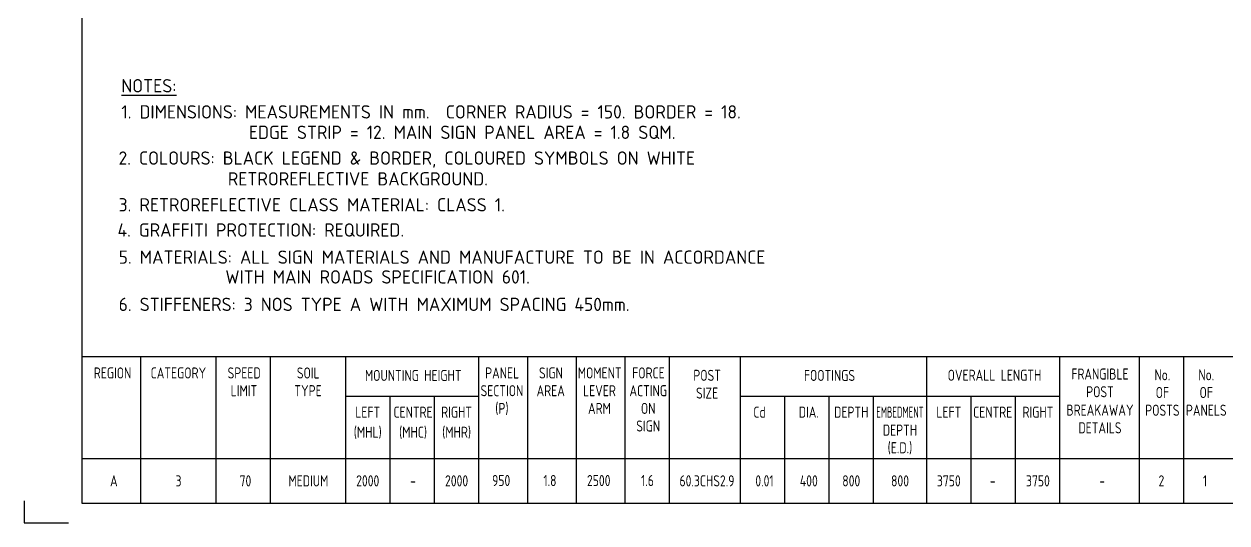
# Model space of a CAD drawing. Extents: x 0 to 420, y 0 to 297.
# Drawn here: x 0 to 271.3, y 0 to 112.6 of the extents above; entities that cross this region are included whole.
import ezdxf
from ezdxf.enums import TextEntityAlignment as Align

# ---------------------------------------------------------------- set-up
doc = ezdxf.new("R2010")
doc.units = 0
doc.layers.get('0').update_dxf_attribs({"linetype": 'CONTINUOUS'})
for name, color, linetype in [('L25', 1, 'CONTINUOUS'), ('T25', 1, 'CONTINUOUS'), ('TBLK18', 4, 'CONTINUOUS'), ('TBLK25', 1, 'CONTINUOUS'), ('TBLK35', 3, 'CONTINUOUS'), ('TBLK50', 7, 'CONTINUOUS')]:
    doc.layers.add(name, color=color, linetype=linetype)
doc.styles.add('ISO', font='iso3098b')

# ---------------------------------------------------------------- blocks, each defined once
blk = doc.blocks.new('A3BBLK')
at = {"layer": 'TBLK25'}
for p, q in [((0, 5), (0, 0)), ((0, 0), (10, 0))]:
    blk.add_line(p, q, dxfattribs=at)
at = {"layer": 'TBLK50'}
for p, q in [((13, 292.5), (13, 4.5)), ((13, 4.5), (415.5, 4.5))]:
    blk.add_line(p, q, dxfattribs=at)
blk = doc.blocks.new('a3_in_vtblk')
blk.add_blockref('A3BBLK', (0, 0))
at = {"layer": 'TBLK18', "style": 'ISO'}
for tag, p, height in [('GROUND_SURVEY_STD.', (381.88, 126.11), 1.8), ('SURVEY_CAPTURE_DATE', (381.95, 122.61), 1.8), ('MAPPING_SURVEY_STD.', (381.95, 119.11), 1.8), ('MAPPING_CAPTURE_DATE', (381.95, 115.61), 1.8), ('PROJECT_ZONE', (381.95, 112.11), 1.8), ('HEIGHT_DATUM', (381.95, 108.61), 1.8), ('CLIENT_STREET_NAME', (355.51, 86.94), 1.5), ('CLIENT_SUBURB_POSTCODE', (388.49, 86.94), 1.5), ('CLIENT_TELEPHONE_NO.', (368.31, 84.68), 1.5), ('CLIENT_FAX_NO.', (393.56, 84.68), 1.5), ('STREET_NAME', (355.51, 62.1), 1.5), ('SUBURB_POSTCODE', (388.49, 62.1), 1.5), ('TELEPHONE_NO.', (368.31, 59.84), 1.5), ('FAX_NO.', (393.56, 59.84), 1.5)]:
    blk.add_attdef(tag, p, '', height=height, dxfattribs=at)
for tag, p in [('CLIENT_MR_DIRECTORATE', (381.5, 92.96)), ('MR_DIRECTORATE', (381.5, 68.12))]:
    blk.add_attdef(tag, text='', height=1.5, dxfattribs=at).set_placement(p, align=Align.CENTER)
at = {"layer": 'TBLK25', "style": 'ISO'}
for tag, height, p in [('CLIENT_MR__BRANCH', 2, (381.5, 90.04)), ('MR_BRANCH', 2, (381.5, 65.2)), ('ROAD_SECTION', 1.75, (384.5, 29.16)), ('SLK', 1.75, (384.5, 26.11)), ('CHAINAGE', 1.75, (384.5, 19.21))]:
    blk.add_attdef(tag, text='', height=height, dxfattribs=at).set_placement(p, align=Align.CENTER)
for tag, p, height in [('FILE_NUMBER', (371.77, 54.24), 2.5), ('DESIGNED_/_DRAWN', (371.77, 49.49), 2), ('VERIFIED', (371.77, 44.49), 2), ('APPROVED', (371.77, 39.49), 2), ('LOCAL_AUTHORITY', (370.48, 16.73), 1.25)]:
    blk.add_attdef(tag, p, '', height=height, dxfattribs=at)
at = {"layer": 'TBLK35', "style": 'ISO', "width": 0.9}
for tag, p in [('ROAD_PROJECT&NUMBER', (384.5, 32.23)), ('DRAWING_DESCRIPTION', (384.5, 22.29))]:
    blk.add_attdef(tag, text='', height=2.5, dxfattribs=at).set_placement(p, align=Align.CENTER)
at = {"layer": 'TBLK50', "style": 'ISO'}
blk.add_attdef('MRWA_DRG_NUMBER', (356.29, 6.08), '', height=5, dxfattribs=at)

msp = doc.modelspace()

# ---------------------------------------------------------------- linework, layer by layer
at = {"layer": 'L25'}
for p, q in [((26.251792, 14.5), (26.251792, 4.5)), ((43.251792, 14.5), (43.251792, 4.5)), ((55.538866, 14.5), (55.538866, 4.5)), ((72.538866, 14.5), (72.538866, 4.5)), ((82.538866, 14.5), (82.538866, 4.5)), ((92.538866, 14.5), (92.538866, 4.5)), ((102.538866, 14.5), (102.538866, 4.5)), ((113.538866, 14.5), (113.538866, 4.5)), ((124.538866, 14.5), (124.538866, 4.5)), ((135.538866, 14.5), (135.538866, 4.5)), ((145.538866, 14.5), (145.538866, 4.5)), ((161.538866, 14.5), (161.538866, 4.5)), ((171.538866, 14.5), (171.538866, 4.5)), ((181.538866, 14.5), (181.538866, 4.5)), ((191.538866, 14.5), (191.538866, 4.5)), ((203.538866, 14.5), (203.538866, 4.5)), ((213.538866, 14.5), (213.538866, 4.5)), ((223.538866, 14.5), (223.538866, 4.5)), ((233.538866, 14.5), (233.538866, 4.5)), ((251.538866, 14.5), (251.538866, 4.5)), ((261.538866, 14.5), (261.538866, 4.5))]:
    msp.add_line(p, q, dxfattribs=at)
at = {"layer": 'TBLK50'}
for p, q in [((352.5, 37.5), (13, 37.5)), ((26.251792, 37.5), (26.251792, 14.5)), ((43.251792, 37.5), (43.251792, 14.5)), ((55.538866, 37.5), (55.538866, 14.5)), ((72.538866, 37.5), (72.538866, 14.5)), ((102.538866, 37.5), (102.538866, 14.5)), ((113.538866, 37.5), (113.538866, 14.5)), ((124.538866, 37.5), (124.538866, 14.5)), ((135.538866, 37.5), (135.538866, 14.5)), ((145.538866, 37.5), (145.538866, 14.5)), ((161.538866, 37.5), (161.538866, 14.5)), ((203.538866, 37.5), (203.538866, 14.5)), ((233.538866, 37.5), (233.538866, 14.5)), ((251.538866, 37.5), (251.538866, 14.5)), ((261.538866, 37.5), (261.538866, 14.5)), ((102.538866, 28.5), (72.538866, 28.5)), ((82.538866, 28.5), (82.538866, 14.5)), ((92.538866, 28.5), (92.538866, 14.5)), ((233.538866, 28.5), (161.538866, 28.5)), ((171.538866, 28.5), (171.538866, 14.5)), ((181.538866, 28.5), (181.538866, 14.5)), ((191.538866, 28.5), (191.538866, 14.5)), ((213.538866, 28.5), (213.538866, 14.5)), ((223.538866, 28.5), (223.538866, 14.5)), ((352.5, 14.5), (13, 14.5))]:
    msp.add_line(p, q, dxfattribs=at)

# ---------------------------------------------------------------- block references
at = {"color": 1}
msp.add_blockref('a3_in_vtblk', (0, 0), dxfattribs=at)

# ---------------------------------------------------------------- texts
at = {"layer": 'L25', "style": 'ISO', "width": 0.8}
for s, p in [('REGION', (19.962463, 32.590957)), ('CATEGORY', (34.818637, 32.590957)), ('SPEED', (49.645072, 32.590957)), ('SOIL', (64.105711, 32.590957)), ('PANEL', (107.841831, 32.590957)), ('SIGN', (118.841831, 32.590957)), ('MOMENT', (129.841831, 32.590957)), ('FORCE', (140.841831, 32.590957)), ('LIMIT', (49.594876, 28.590957)), ('TYPE', (64.055516, 28.590957)), ('SECTION', (107.791636, 28.590957)), ('AREA', (118.791636, 28.590957)), ('LEVER', (129.791636, 28.590957)), ('ACTING', (140.791636, 28.590957)), ('(P)', (107.777817, 24.590957)), ('ARM', (129.777817, 24.590957)), ('ON', (140.777817, 24.590957)), ('SIGN', (140.777817, 20.623784))]:
    msp.add_text(s, height=2.5, dxfattribs=at).set_placement(p, align=Align.CENTER)
at = {"layer": 'L25', "style": 'ISO'}
for s, width, p in [('MOUNTING HEIGHT', 0.8, (87.781285, 33.290424)), ('POST', 0.8, (154.067341, 33.309321)), ('FOOTINGS', 0.8, (181.679918, 33.290424)), ('OVERALL LENGTH', 0.8, (218.895381, 33.327049)), ('FRANGIBLE', 0.8, (242.689778, 33.604119)), ('No.', 0.8, (256.761892, 33.435914)), ('No.', 0.8, (266.662078, 33.435914)), ('SIZE', 0.8, (154.067341, 29.309321)), ('POST', 0.8, (242.689778, 29.604119)), ('OF', 0.8, (256.761892, 29.435914)), ('OF', 0.8, (266.662078, 29.435914)), ('LEFT', 0.8, (77.517732, 25)), ('CENTRE', 0.8, (87.741245, 25)), ('RIGHT', 0.8, (97.566489, 25)), ('Cd', 0.8, (165.890938, 25)), ('DIA.', 0.8, (177.011386, 25)), ('DEPTH', 0.8, (186.588259, 25)), ('EMBEDMENT', 0.6, (197.570684, 24.987164)), ('LEFT', 0.8, (208.587255, 25)), ('CENTRE', 0.8, (218.491895, 25)), ('RIGHT', 0.8, (228.689692, 25)), ('BREAKAWAY', 0.8, (242.689778, 25.467443)), ('POSTS', 0.8, (256.761892, 25.435914)), ('PANELS', 0.8, (266.662078, 25.435914)), ('(MHL)', 0.8, (77.517732, 20.477852)), ('(MHC)', 0.8, (87.741245, 20.477852)), ('(MHR)', 0.8, (97.566489, 20.477852)), ('DEPTH', 0.8, (197.570684, 20.951663)), ('DETAILS', 0.8, (242.689778, 21.467443)), ('(E.D.)', 0.8, (197.570684, 16.97676)), ('A', 0.8, (20.253648, 9.5)), ('3', 0.8, (34.844752, 9.5)), ('70', 0.8, (49.936257, 9.5)), ('MEDIUM', 0.8, (64.131827, 9.5)), ('2000', 0.8, (77.517732, 9.5)), ('-', 0.8, (87.741245, 9.5)), ('2000', 0.8, (97.566489, 9.5)), ('950', 0.8, (107.620923, 9.569648)), ('1.8', 0.8, (118.620923, 9.569648)), ('2500', 0.8, (129.620923, 9.569648)), ('1.6', 0.8, (140.620923, 9.569648)), ('60.3CHS2.9', 0.8, (154.038866, 9.5)), ('0.01', 0.8, (167.011386, 9.5)), ('400', 0.8, (177.011386, 9.5)), ('800', 0.8, (186.588259, 9.5)), ('800', 0.8, (197.588259, 9.5)), ('3750', 0.8, (208.587255, 9.5)), ('-', 0.8, (218.491895, 9.5)), ('3750', 0.8, (228.689692, 9.5)), ('-', 0.8, (243.186994, 9.5)), ('2', 0.8, (256.536899, 9.5)), ('1', 0.8, (266.370301, 9.5))]:
    msp.add_text(s, height=2.5, dxfattribs=dict(at, width=width)).set_placement(p, align=Align.MIDDLE)
at = {"layer": 'T25', "color": 3, "style": 'ISO'}
for s, p in [('%%UNOTES:', (21.942182, 97.140538)), ('1. DIMENSIONS: MEASUREMENTS IN mm.  CORNER RADIUS = 150. BORDER = 18.', (21.942182, 91.249451)), ('EDGE STRIP = 12. MAIN SIGN PANEL AREA = 1.8 SQM.', (50.724783, 86.638777)), ('2. COLOURS: BLACK LEGEND & BORDER, COLOURED SYMBOLS ON WHITE', (21.313511, 80.826643)), ('RETROREFLECTIVE BACKGROUND.', (45.958106, 76.139674)), ('3. RETROREFLECTIVE CLASS MATERIAL: CLASS 1.', (21.34205, 70.284695)), ('4. GRAFFITI PROTECTION: REQUIRED.', (21.087323, 64.59875)), ('5. MATERIALS: ALL SIGN MATERIALS AND MANUFACTURE TO BE IN ACCORDANCE ', (21.344856, 58.47045)), ('               WITH MAIN ROADS SPECIFICATION 601.', (18.096824, 54.003868)), ('6. STIFFENERS: 3 NOS TYPE A WITH MAXIMUM SPACING 450mm.', (21.344856, 47.815558))]:
    msp.add_text(s, height=3, dxfattribs=at).set_placement(p)

doc.saveas('drawing.dxf')
